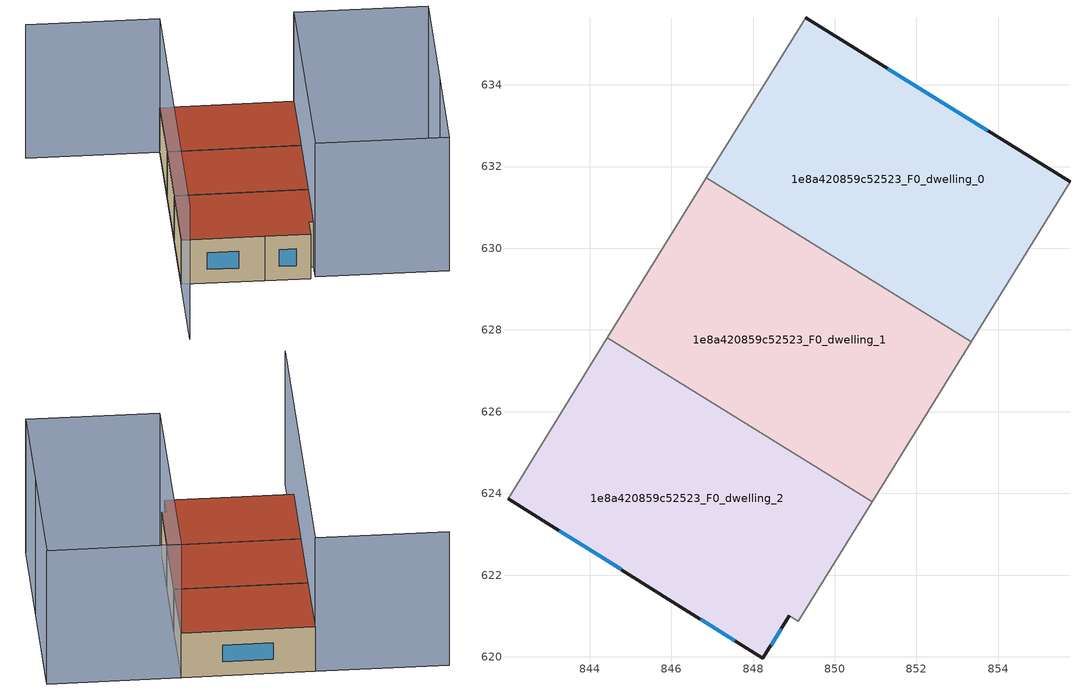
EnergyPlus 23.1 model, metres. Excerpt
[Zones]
1e8a420859c52523_F0_dwelling_0
 floor ground (EU_floor_Construction): 855.76,631.63 853.34,627.72 846.86,631.72 849.29,635.65 z0
 wall outside (EU_wall_Construction): 855.76,631.63 849.29,635.65 z0:3
 wall adiabatic (EU_wall_Construction): 849.29,635.65 846.86,631.72 / 853.34,627.72 855.76,631.63 z0:3
 wall to 1e8a420859c52523_F0_dwelling_1 (EU_wall_Construction): 846.86,631.72 853.34,627.72 z0:3
 window (EU_Window_Construction): 853.74,632.88 851.3,634.39 z0.93:2.07
 roof outside (EU_roof_Construction): 853.34,627.72 855.76,631.63 849.29,635.65 846.86,631.72 z3
1e8a420859c52523_F0_dwelling_1
 floor ground (EU_floor_Construction): 853.34,627.72 850.92,623.8 844.44,627.81 846.86,631.72 z0
 wall adiabatic (EU_wall_Construction): 846.86,631.72 844.44,627.81 / 850.92,623.8 853.34,627.72 z0:3
 wall to 1e8a420859c52523_F0_dwelling_2 (EU_wall_Construction): 844.44,627.81 850.92,623.8 z0:3
 roof outside (EU_roof_Construction): 850.92,623.8 853.34,627.72 846.86,631.72 844.44,627.81 z3
1e8a420859c52523_F0_dwelling_2
 floor ground (EU_floor_Construction): 850.92,623.8 849.11,620.88 848.89,621.01 848.24,619.96 846.03,621.36 842,623.87 844.44,627.81 z0
 wall outside (EU_wall_Construction): 842,623.87 846.03,621.36 848.24,619.96 848.89,621.01 z0:3
 wall adiabatic (EU_wall_Construction): 844.44,627.81 842,623.87 / 848.89,621.01 849.11,620.88 850.92,623.8 z0:3
 window (EU_Window_Construction): 843.26,623.09 844.77,622.14 / 848.44,620.29 848.69,620.68 / 846.72,620.92 847.55,620.4 z0.93:2.07
 roof outside (EU_roof_Construction): 849.11,620.88 850.92,623.8 844.44,627.81 842,623.87 846.03,621.36 848.24,619.96 848.89,621.01 z3
shading: 855.02,615.96 862.23,627.61 / 842.81,639.65 849.29,635.65 / 849.29,635.65 839.01,619.03 / 848.55,619.98 855.76,631.63 / 855.76,631.63 862.24,627.62 / 862.24,627.62 855.03,615.97 / 855.03,615.97 848.55,619.98 z0:9
[Building]
EU S2 Campaign: North Axis=0; Terrain=City; Solar Distribution=FullExterior
[Site:Location]
Montreal-Trudeau.Intl.AP: Latitude=45.4667; Longitude=-73.75; Time Zone=-5; Elevation=36
[SizingPeriod:WeatherFileDays]
AnnualSizingPeriod: Begin Month=1; Begin Day of Month=1; End Month=12; End Day of Month=31; Day of Week for Start Day=Monday; Use Weather File Daylight Saving Period=No; Use Weather File Rain and Snow Indicators=No
[MATERIAL]
EU_InternalMass_Material: Roughness=MediumRough; Thickness=0.1; Conductivity=1; Density=1800; Specific Heat=900; Thermal Absorptance=0.9; Solar Absorptance=0.7; Visible Absorptance=0.7
[MATERIAL:NOMASS] Roughness=MediumRough; Thermal Absorptance=0.9; Solar Absorptance=0.7; Visible Absorptance=0.7
Name | Thermal Resistance
EU_wall_NoMass; EU_floor_NoMass | 1.36485
EU_roof_NoMass | 2.55992
[WINDOWMATERIAL:SIMPLEGLAZINGSYSTEM]
EU_Window_SimpleGlazing: UFactor=3.92339; Solar Heat Gain Coefficient=0.8; Visible Transmittance=0.8
[CONSTRUCTION]
EU_wall_Construction: EU_wall_NoMass
EU_roof_Construction: EU_roof_NoMass
EU_floor_Construction: EU_floor_NoMass
EU_Window_Construction: EU_Window_SimpleGlazing
EU_InternalMass_Construction: EU_InternalMass_Material
[ZONE] Type=1; Multiplier=1; Ceiling Height=autocalculate; Floor Area=autocalculate; Part of Total Floor Area=Yes
Name | Volume
1e8a420859c52523_F0_dwelling_0 | 105.272
1e8a420859c52523_F0_dwelling_1 | 105.261
1e8a420859c52523_F0_dwelling_2 | 105.267
[INTERNALMASS] Construction=EU_InternalMass_Construction
Name | Zone or ZoneList | Surface Area
1e8a420859c52523_F0_dwelling_0_EU_InternalMass | 1e8a420859c52523_F0_dwelling_0 | 35.0904
1e8a420859c52523_F0_dwelling_1_EU_InternalMass | 1e8a420859c52523_F0_dwelling_1 | 35.0871
1e8a420859c52523_F0_dwelling_2_EU_InternalMass | 1e8a420859c52523_F0_dwelling_2 | 35.0887
[OTHEREQUIPMENT] Fuel Type=Electricity; Design Level Calculation Method=Watts/Area; Power per Zone Floor Area=1; Fraction Latent=0; Fraction Radiant=0; Fraction Lost=0; Carbon Dioxide Generation Rate=0; EndUse Subcategory=EU_Step8_InternalGains
Name | Zone or ZoneList or Space or SpaceList | Schedule
EU_Step8_InternalGain_1e8a420859c52523_F0_dwelling_0_f000 | 1e8a420859c52523_F0_dwelling_0 | EU_Step8_GainSchedule_1e8a420859c52523_F0_dwelling_0_f000
EU_Step8_InternalGain_1e8a420859c52523_F0_dwelling_1_f000 | 1e8a420859c52523_F0_dwelling_1 | EU_Step8_GainSchedule_1e8a420859c52523_F0_dwelling_1_f000
EU_Step8_InternalGain_1e8a420859c52523_F0_dwelling_2_f000 | 1e8a420859c52523_F0_dwelling_2 | EU_Step8_GainSchedule_1e8a420859c52523_F0_dwelling_2_f000
[ZONEVENTILATION:DESIGNFLOWRATE] Schedule=EU_AlwaysOn; Design Flow Rate Calculation Method=AirChanges/Hour; Air Changes per Hour=0.860309; Ventilation Type=Natural; Fan Pressure Rise=0; Fan Total Efficiency=1; Constant Term Coefficient=1; Temperature Term Coefficient=0; Velocity Term Coefficient=0; Velocity Squared Term Coefficient=0; Minimum Indoor Temperature=-100; Maximum Indoor Temperature=100; Delta Temperature=-100; Minimum Outdoor Temperature=-100; Maximum Outdoor Temperature=100; Maximum Wind Speed=40
Name | Zone or ZoneList or Space or SpaceList
EU_ConstantAir_1e8a420859c52523_F0_dwelling_0 | 1e8a420859c52523_F0_dwelling_0
EU_ConstantAir_1e8a420859c52523_F0_dwelling_1 | 1e8a420859c52523_F0_dwelling_1
EU_ConstantAir_1e8a420859c52523_F0_dwelling_2 | 1e8a420859c52523_F0_dwelling_2
[HVACTEMPLATE:THERMOSTAT] Constant Heating Setpoint=20; Constant Cooling Setpoint=50
EU_HeatOnly_1e8a420859c52523_F0_dwelling_0; EU_HeatOnly_1e8a420859c52523_F0_dwelling_1; EU_HeatOnly_1e8a420859c52523_F0_dwelling_2
[HVACTEMPLATE:ZONE:IDEALLOADSAIRSYSTEM] System Availability Schedule=EU_AlwaysOn; Maximum Heating Supply Air Temperature=50; Minimum Cooling Supply Air Temperature=13; Maximum Heating Supply Air Humidity Ratio=0.0156; Minimum Cooling Supply Air Humidity Ratio=0.0077; Heating Limit=NoLimit; Cooling Limit=NoLimit; Heating Availability Schedule=EU_AlwaysOn; Cooling Availability Schedule=EU_CoolingOff; Dehumidification Control Type=ConstantSensibleHeatRatio; Cooling Sensible Heat Ratio=0.7; Dehumidification Setpoint=60; Humidification Control Type=None; Humidification Setpoint=30; Outdoor Air Method=None; Outdoor Air Flow Rate per Person=0.00944; Outdoor Air Flow Rate per Zone Floor Area=0; Outdoor Air Flow Rate per Zone=0; Demand Controlled Ventilation Type=None; Outdoor Air Economizer Type=NoEconomizer; Heat Recovery Type=None; Sensible Heat Recovery Effectiveness=0.7; Latent Heat Recovery Effectiveness=0.65
Name | Template Thermostat
1e8a420859c52523_F0_dwelling_0 | EU_HeatOnly_1e8a420859c52523_F0_dwelling_0
1e8a420859c52523_F0_dwelling_1 | EU_HeatOnly_1e8a420859c52523_F0_dwelling_1
1e8a420859c52523_F0_dwelling_2 | EU_HeatOnly_1e8a420859c52523_F0_dwelling_2
[SIZING:ZONE] Zone Cooling Design Supply Air Temperature Input Method=SupplyAirTemperature; Zone Cooling Design Supply Air Temperature=13; Zone Heating Design Supply Air Temperature Input Method=SupplyAirTemperature; Zone Heating Design Supply Air Temperature=50; Zone Cooling Design Supply Air Humidity Ratio=0.008; Zone Heating Design Supply Air Humidity Ratio=0.008; Cooling Design Air Flow Method=DesignDay; Cooling Design Air Flow Rate=0; Cooling Minimum Air Flow per Zone Floor Area=0.000762; Cooling Minimum Air Flow=0; Cooling Minimum Air Flow Fraction=0.2; Heating Design Air Flow Method=DesignDay; Heating Design Air Flow Rate=0; Heating Maximum Air Flow per Zone Floor Area=0.002032; Heating Maximum Air Flow=0.141576; Heating Maximum Air Flow Fraction=0.3; Account for Dedicated Outdoor Air System=No; Dedicated Outdoor Air System Control Strategy=NeutralSupplyAir; Dedicated Outdoor Air Low Setpoint Temperature for Design=autosize; Dedicated Outdoor Air High Setpoint Temperature for Design=autosize; Zone Load Sizing Method=Sensible Load Only No Latent Load; Zone Latent Cooling Design Supply Air Humidity Ratio Input Method=HumidityRatioDifference; Zone Cooling Design Supply Air Humidity Ratio Difference=0.005; Zone Latent Heating Design Supply Air Humidity Ratio Input Method=HumidityRatioDifference; Zone Humidification Design Supply Air Humidity Ratio Difference=0.005
1e8a420859c52523_F0_dwelling_0; 1e8a420859c52523_F0_dwelling_1; 1e8a420859c52523_F0_dwelling_2
[SCHEDULE:CONSTANT]
Name | Hourly Value
EU_AlwaysOn | 1
EU_CoolingOff | 0
[SCHEDULE:FILE] Column Number=1; Rows to Skip at Top=0; Number of Hours of Data=8760; Column Separator=Comma; Interpolate to Timestep=No; Minutes per Item=60; Adjust Schedule for Daylight Savings=Yes
Name | File
EU_Step8_GainSchedule_1e8a420859c52523_F0_dwelling_0_f000 | ../../schedules/1e8a420859c52523/1e8a420859c52523_F0_dwelling_0_f000_gain.csv
EU_Step8_GainSchedule_1e8a420859c52523_F0_dwelling_1_f000 | ../../schedules/1e8a420859c52523/1e8a420859c52523_F0_dwelling_1_f000_gain.csv
EU_Step8_GainSchedule_1e8a420859c52523_F0_dwelling_2_f000 | ../../schedules/1e8a420859c52523/1e8a420859c52523_F0_dwelling_2_f000_gain.csv
